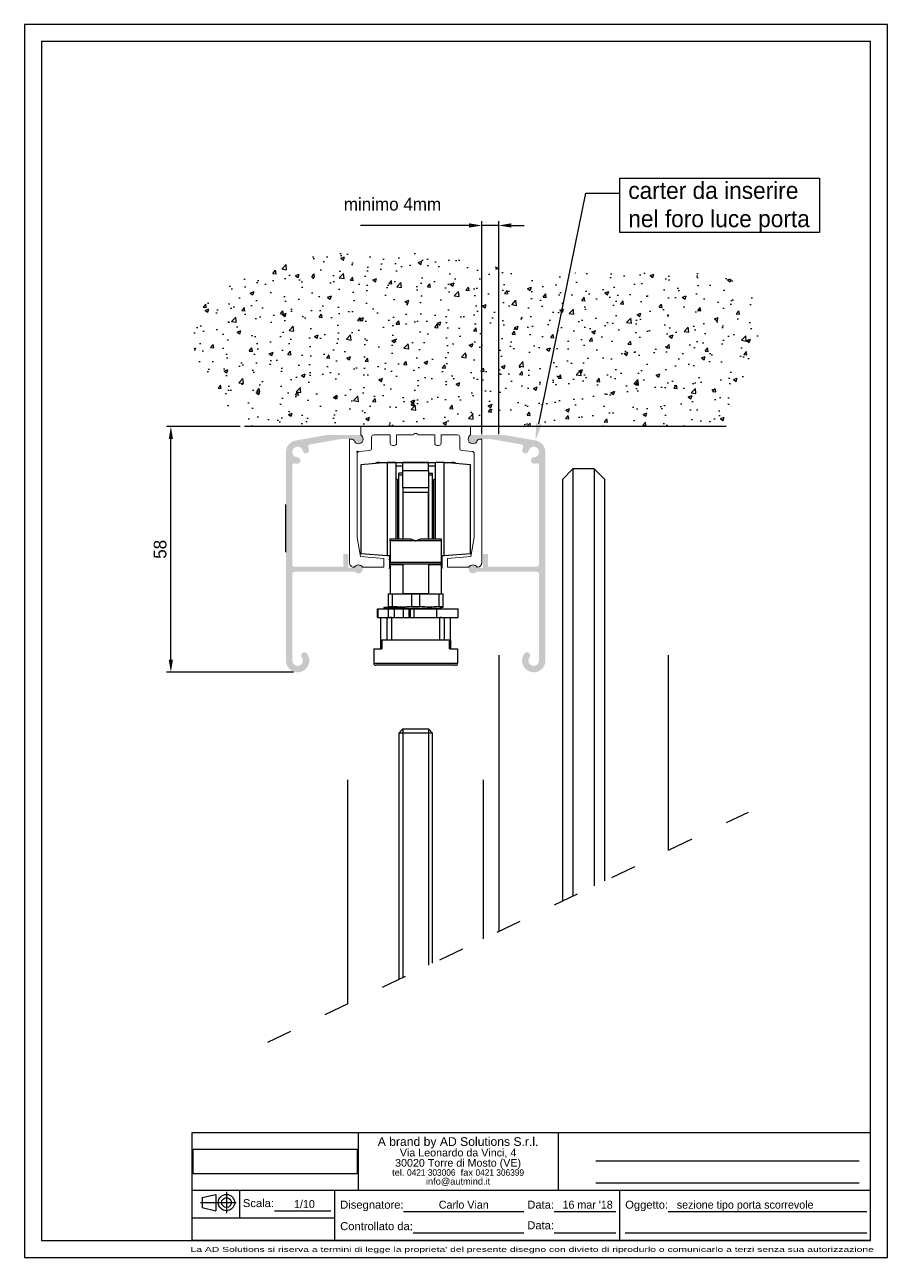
# Model space of a CAD drawing. Header units: millimetres. Extents: x 16953 to 20256, y 1517 to 8212.
# Drawn here: x 18498 to 18701.5, y 1991.7 to 2282.5 of the extents above; entities that cross this region are included whole.
import ezdxf
from ezdxf import colors
from ezdxf.entities.mleader import LeaderData, LeaderLine
from ezdxf.enums import TextEntityAlignment as Align
from ezdxf.math import Vec2, Vec3

# ---------------------------------------------------------------- set-up
doc = ezdxf.new("R2010")
doc.units = ezdxf.units.MM
doc.linetypes.add('ACAD_ISO03W100', pattern=[30, 12, -18])
doc.linetypes.add('SLD-Solido', pattern=[0])
doc.layers.add('QUOTE', color=254, linetype='Continuous')
picture_1 = doc.add_image_def('image2.jpg', size_in_pixel=(526, 79))

# ---------------------------------------------------------------- blocks, each defined once
blk = doc.blocks.new('A$C3F9E6C67')
at = {"color": 3, "linetype": 'SLD-Solido', "lineweight": 15}
for p, q in [((5.29999799762011, 70.19999730359041), (5.29999799762011, 66.61453659711992)), ((57.09999799762014, 70.19999730359044), (5.29999799762011, 70.19999730359041)), ((57.09999799762014, 66.61453659711992), (57.09999799762014, 70.19999730359044)), ((-2.00237988678964e-06, 64.19999730359044), (-2.002379872578786e-06, 5.79999730359043)), ((1.160261166906352, 64.19999730359044), (-2.00237988678964e-06, 64.19999730359044)), ((10.39999799761979, 59.83660313371738), (10.39999799761979, 65.19999730359044)), ((11.39999799761979, 66.19999730359044), (19.1999979976202, 66.19999730359044)), ((19.1999979976202, 66.19999730359044), (19.1999979976202, 62.19999730359044)), ((22.19999799762016, 66.19999730359044), (29.85146986019626, 66.19999730359044)), ((22.19999799762016, 62.19999730359044), (22.19999799762016, 66.19999730359044)), ((30.27573392890818, 66.37573323487851), (30.52426206633206, 66.62426137230236)), ((30.94852613504398, 66.79999730359043), (31.45146986019628, 66.79999730359043)), ((31.8757339289082, 66.62426137230236), (32.12426206633205, 66.37573323487851)), ((32.54852613504397, 66.19999730359044), (40.19999799762007, 66.19999730359044)), ((40.19999799762007, 66.19999730359044), (40.19999799762007, 62.19999730359044)), ((43.19999799762002, 66.19999730359044), (50.99999799762043, 66.19999730359044)), ((43.19999799762004, 62.19999730359044), (43.19999799762002, 66.19999730359044)), ((51.99999799762043, 65.19999730359044), (51.99999799762043, 59.83660313371738)), ((62.39999799762012, 64.19999730359044), (61.23973482833387, 64.19999730359044)), ((62.39999799762012, 5.799997303590459), (62.39999799762012, 64.19999730359044)), ((4.512842254872467, 58.40521257179813), (9.487153740367432, 58.84040843562565)), ((20.19999799762022, 61.19999730359044), (21.19999799762016, 61.19999730359044)), ((41.19999799762007, 61.19999730359044), (42.19999799762004, 61.19999730359044)), ((52.91284225487283, 58.84040843562565), (57.88715374036775, 58.40521257179813)), ((3.599997997620122, 17.83642351376361), (3.599997997620122, 57.40901787370638)), ((58.79999799762012, 57.40901787370638), (58.79999799762012, 17.83642351376361)), ((5.199997997620116, 8.76237260237545), (3.599997997620122, 17.83642351376361)), ((58.79999799762012, 17.83642351376361), (57.1999979976201, 8.762372602375478)), ((16.19999799761931, 7.79999730359043), (5.199997997620116, 8.76237260237545)), ((16.19999799761931, 3.79999730359043), (16.19999799761931, 7.79999730359043)), ((57.1999979976201, 8.762372602375478), (46.19999799762093, 7.79999730359043)), ((46.19999799762093, 7.79999730359043), (46.19999799762093, 3.799997303590459)), ((1.999997997620127, 3.79999730359043), (2.250639128657909, 3.79999730359043)), ((6.149356866582337, 3.79999730359043), (16.19999799761931, 3.79999730359043)), ((46.19999799762093, 3.799997303590459), (56.25063912865792, 3.799997303590459)), ((60.14935686658237, 3.799997303590459), (60.39999799762012, 3.799997303590459))]:
    blk.add_line(p, q, dxfattribs=at)
for centre, radius, start, end in [((1.160261166906352, 63.19999730359044), 1, 18.20995686428484, 90), ((4.199997997620116, 64.19999730359044), 2.199999999999656, 198.2099568642864, 48.98550033426424), ((6.29999799762011, 66.61453659711992), 1.000000000000024, 180, 228.9855003342665), ((11.39999799761979, 65.19999730359044), 1, 90, 180), ((29.85146986019626, 66.79999730359043), 0.5999999999999943, 270.0000000000008, 315.0000000000012), ((30.94852613504398, 66.19999730359044), 0.5999999999999943, 90, 135), ((31.45146986019628, 66.19999730359044), 0.5999999999999943, 45, 90), ((32.54852613504397, 66.79999730359043), 0.5999999999999943, 225.0000000000006, 270.0000000000008), ((50.99999799762043, 65.19999730359044), 1, 0, 90), ((58.1999979976201, 64.19999730359044), 2.199999999999683, 131.0144996657358, 341.7900431357154), ((56.09999799762014, 66.61453659711992), 1, 311.0144996657351, 0), ((61.23973482833389, 63.19999730359044), 1, 90.0000000000016, 161.7900431357152), ((4.599997997620122, 57.40901787370638), 1.00000000000001, 94.99999999999977, 180), ((9.399997997619792, 59.83660313371738), 1, 274.9999999999998, 0), ((20.19999799762022, 62.19999730359044), 1.000000000000014, 180, 270.0000000000008), ((21.19999799762016, 62.19999730359044), 1, 270.0000000000008, 0), ((41.19999799762007, 62.19999730359044), 1, 180, 270.0000000000008), ((42.19999799762004, 62.19999730359044), 1, 270.0000000000008, 0), ((52.99999799762043, 59.83660313371738), 1, 180, 265.0000000000043), ((57.79999799762012, 57.40901787370638), 1.000000000000008, 0, 85.00000000000188), ((1.999997997620127, 5.79999730359043), 2, 180, 270.0000000000008), ((4.199997997620116, 2.39999730359105), 2.399999999999987, 35.68533471263427, 144.3146652873652), ((58.1999979976201, 2.39999730359105), 2.400000000000038, 35.68533471263427, 144.3146652873652), ((60.39999799762012, 5.799997303590459), 2, 270.0000000000008, 0)]:
    blk.add_arc(centre, radius, start, end, dxfattribs=at)
at = {"layer": 'QUOTE', "color": 3}
blk.add_point((3.599997997620122, 58.32534904772379), dxfattribs=at)

msp = doc.modelspace()

# ---------------------------------------------------------------- hatches: boundary and pattern name
h = msp.add_hatch()
h.set_pattern_fill('AR-CONC', color=1, scale=0.05)
h.set_pattern_definition([(49.99999999999999, (9842.151718530917, 1754.964854588204), (9.1092334498002, -0.7969542769451543), [0.9525000000000001, -10.4775]), (355, (9842.151718530917, 1754.964854588204), (-1.762171071248467, 9.552842261951758), [0.762, -8.3820292085]), (100.4514447, (9842.910818880917, 1754.898441913204), (7.347062354517664, 8.755887595609755), [0.8095004399999999, -8.904512229999996]), (46.18420000000001, (9842.151718530917, 1757.504854588205), (13.5539520446065, -2.102116396636358), [1.42875, -15.71625]), (96.63555760999992, (9843.281213530916, 1757.329679588204), (11.87020670257515, 12.37130622988608), [1.214251157, -13.356780408]), (351.1841511700001, (9842.151718530917, 1757.504854588205), (11.87020670324885, 12.37130622927663), [1.1429983535, -12.572986596]), (21, (9843.421718530917, 1756.869854588204), (7.580719563456625, -5.11325990935438), [0.9525000000000001, -10.4775]), (326.0000000000001, (9843.421718530917, 1756.869854588204), (3.090101417382354, 9.209398306115963), [0.762, -8.382]), (71.45144499999999, (9844.053445160916, 1756.443749593204), (10.67082096393581, 4.096138444295263), [0.8095004400000001, -8.90449688]), (37.50000000000001, (9842.151718530917, 1754.964854588204), (0.1544301625295909, 4.227751943657656), [0, -8.2804, 0, -8.509, 0, -8.41375]), (7.499999999999999, (9842.151718530917, 1754.964854588204), (3.340983125515288, 5.009028740905975), [0, -4.8514, 0, -8.0899, 0, -3.20675]), (327.5, (9839.319618530917, 1754.964854588204), (6.77952975834357, -0.2864371996336722), [0, -3.175, 0, -9.906, 0, -13.1445]), (317.5, (9838.049618530917, 1754.964854588204), (7.406459069300903, 1.271324551666652), [0, -4.1275, 0, -6.578600000000001, 0, -9.3345])])
edge = h.paths.add_edge_path()
edge.add_spline(control_points=[(18663.53788958132, 2187.702987525793), (18668.51178700932, 2199.4114784281), (18682.55837129356, 2232.476958100945), (18621.25344299927, 2219.255284869682), (18584.57253425129, 2234.207596136569), (18523.42054593521, 2220.519198442154), (18543.6376349861, 2195.42359408872), (18549.85737722507, 2187.702987525793)], knot_values=[0, 0, 0, 0, 30.56652452983028, 86.3216962752534, 111.8329871538549, 168.1543352080031, 193.1808114506296, 193.1808114506296, 193.1808114506296, 193.1808114506296], degree=3, periodic=0)
edge.add_line((18549.85737722507, 2187.702987525793), (18663.53788958132, 2187.702987525793))
h.paths.add_polyline_path([(18574.39387108593, 2208.691853965255), (18599.87750000816, 2208.691853965255), (18599.87750000816, 2214.873982205364), (18574.39387108593, 2214.873982205364)], flags=24)
h = msp.add_hatch(color=3)
h.dxf.hatch_style = 1
edge = h.paths.add_edge_path()
edge.add_arc((18565.39166749899, 2182.944039601398), 0.5, 99.99999999999221, 203.3294194212091, ccw=False)
edge.add_line((18565.30484341016, 2183.436443477904), (18572.4877716427, 2184.702987525793))
edge.add_line((18572.4877716427, 2184.702987525793), (18575.75737722508, 2184.702987525793))
edge.add_arc((18576.75737722508, 2184.702987525793), 1, 180, 450)
edge.add_line((18576.75737722508, 2185.702987525793), (18569.5208977376, 2185.702987525793))
edge.add_line((18569.5208977376, 2185.702987525793), (18561.99169785726, 2184.375386443742))
edge.add_arc((18562.40737722508, 2181.656984217586), 2.75, 98.69393213668832, 180)
edge.add_line((18559.65737722508, 2181.656984217586), (18559.65737722508, 2132.452987525793))
edge.add_arc((18562.40737722508, 2132.452987525793), 2.75, 180, 396.869897645843)
edge.add_arc((18564.00737722508, 2133.652987525793), 0.75, 36.86989764584055, 216.8698976458423)
edge.add_arc((18562.40737722508, 2132.452987525793), 1.25, -180, 36.86989764584513, ccw=False)
edge.add_line((18561.15737722508, 2132.452987525793), (18561.15737722508, 2152.902987525793))
edge.add_arc((18561.65737722508, 2152.902987525793), 0.5, 90, 180, ccw=False)
edge.add_line((18561.65737722508, 2153.402987525793), (18575.95737722508, 2153.402987525793))
edge.add_arc((18576.75737722508, 2154.002987525793), 1, 216.8698976458434, 516.4218215218001)
edge.add_line((18575.84086208609, 2154.402987525793), (18574.35737722507, 2154.402987525793))
edge.add_line((18574.35737722507, 2154.402987525793), (18574.35737722507, 2157.602987525793))
edge.add_line((18574.35737722507, 2157.602987525793), (18573.15737722508, 2157.602987525793))
edge.add_line((18573.15737722508, 2157.602987525793), (18573.15737722508, 2154.602987525793))
edge.add_line((18573.15737722508, 2154.602987525793), (18561.65737722508, 2154.602987525793))
edge.add_arc((18561.65737722508, 2155.102987525793), 0.5, 180, 270, ccw=False)
edge.add_line((18561.15737722508, 2155.102987525793), (18561.15737722508, 2178.494706557417))
edge.add_arc((18561.65737722508, 2178.494706557417), 0.5, 76.65763620290892, 180, ccw=False)
edge.add_arc((18562.40737722508, 2181.656984217586), 2.75, 256.6576362029124, 267.9756871629588)
edge.add_arc((18562.33673007686, 2179.65823236194), 0.75, 267.9756871629603, 447.975687162956)
edge.add_arc((18562.40737722508, 2181.656984217586), 1.25, 12.024312837040895, 267.97568716295945, ccw=False)
edge.add_arc((18564.36349580032, 2182.07363769422), 0.75, 192.0243128370421, 372.0243128370442)
edge.add_arc((18562.40737722508, 2181.656984217586), 2.75, 12.02431283704214, 23.32941942120604)
h = msp.add_hatch(color=2)
h.dxf.hatch_style = 1
edge = h.paths.add_edge_path()
edge.add_arc((18615.12308695115, 2182.944039601398), 0.5, -23.329419421209025, 80.00000000000779, ccw=False)
edge.add_arc((18618.10737722507, 2181.656984217586), 2.75, 156.670580578794, 167.9756871629579)
edge.add_arc((18616.15125864983, 2182.07363769422), 0.75, 167.9756871629558, 347.975687162958)
edge.add_arc((18618.10737722507, 2181.656984217586), 1.25, -87.9756871629595, 167.9756871629591, ccw=False)
edge.add_arc((18618.17802437329, 2179.65823236194), 0.75, 92.02431283704402, 272.0243128370396)
edge.add_arc((18618.10737722507, 2181.656984217586), 2.75, 272.0243128370412, 283.3423637970876)
edge.add_arc((18618.85737722507, 2178.494706557417), 0.5, 0, 103.34236379709108, ccw=False)
edge.add_line((18619.35737722507, 2178.494706557417), (18619.35737722507, 2155.102987525793))
edge.add_arc((18618.85737722507, 2155.102987525793), 0.5, -90, 0, ccw=False)
edge.add_line((18618.85737722507, 2154.602987525793), (18607.35737722507, 2154.602987525793))
edge.add_line((18607.35737722507, 2154.602987525793), (18607.35737722507, 2157.602987525793))
edge.add_line((18607.35737722507, 2157.602987525793), (18606.15737722507, 2157.602987525793))
edge.add_line((18606.15737722507, 2157.602987525793), (18606.15737722507, 2154.402987525793))
edge.add_line((18606.15737722507, 2154.402987525793), (18604.67389236406, 2154.402987525793))
edge.add_arc((18603.75737722507, 2154.002987525793), 1, 23.57817847819988, 323.1301023541566)
edge.add_line((18604.55737722507, 2153.402987525793), (18618.85737722507, 2153.402987525793))
edge.add_arc((18618.85737722507, 2152.902987525793), 0.5, 0, 90, ccw=False)
edge.add_line((18619.35737722507, 2152.902987525793), (18619.35737722507, 2132.452987525793))
edge.add_arc((18618.10737722507, 2132.452987525793), 1.25, -216.86989764584507, 0, ccw=False)
edge.add_arc((18616.50737722507, 2133.652987525793), 0.75, 323.1301023541577, 503.1301023541594)
edge.add_arc((18618.10737722507, 2132.452987525793), 2.75, 143.1301023541569, 360)
edge.add_line((18620.85737722507, 2132.452987525793), (18620.85737722507, 2181.656984217586))
edge.add_arc((18618.10737722507, 2181.656984217586), 2.75, 0, 81.30606786331168)
edge.add_line((18618.52305659289, 2184.375386443742), (18610.99385671254, 2185.702987525793))
edge.add_line((18610.99385671254, 2185.702987525793), (18603.75737722507, 2185.702987525793))
edge.add_arc((18603.75737722507, 2184.702987525793), 1, 90, 360)
edge.add_line((18604.75737722507, 2184.702987525793), (18608.02698280745, 2184.702987525793))
edge.add_line((18608.02698280745, 2184.702987525793), (18615.20991103999, 2183.436443477904))

# ---------------------------------------------------------------- linework, layer by layer
for p, q in [((18605.85737722508, 2185.852987525795), (18605.85737722508, 2236.089968340867)), ((18609.85737722507, 2185.852987525795), (18609.85737722507, 2236.089968340867)), ((18602.85737722508, 2235.089968340867), (18577.24584925782, 2235.089968340867)), ((18609.85737722507, 2235.089968340867), (18605.85737722508, 2235.089968340867)), ((18612.85737722507, 2235.089968340867), (18615.85737722507, 2235.089968340867)), ((18548.85737722507, 2187.702987525793), (18531.50132879098, 2187.702987525793)), ((18532.50132879098, 2132.702987525793), (18532.50132879098, 2184.702987525793)), ((18559.65737722507, 2158.05498587169), (18559.65737722507, 2169.287831838053)), ((18561.40737722508, 2129.702987525793), (18531.50132879098, 2129.702987525793))]:
    msp.add_line(p, q)
at = {"color": 1}
msp.add_line((18663.53788958132, 2187.702987525793), (18549.85737722507, 2187.702987525793), dxfattribs=at)
at = {"color": 3, "linetype": 'Continuous'}
for p, q in [((18583.55737743071, 2179.205550525518), (18577.35737678698, 2178.663120318385)), ((18577.35737678698, 2178.663120318385), (18577.35737678698, 2157.747979920538)), ((18581.75737676314, 2179.205550525518), (18584.25737717292, 2179.205550525518)), ((18581.75737676314, 2179.205550525518), (18581.75737676314, 2179.048069466086)), ((18585.55737729288, 2179.205550525518), (18583.55737743071, 2179.205550525518)), ((18583.55737743071, 2179.205550525518), (18583.55737743071, 2157.205550179066)), ((18584.25737717292, 2179.205550525518), (18594.95737715728, 2179.205550525518)), ((18585.55737729288, 2179.205550525518), (18585.55737729288, 2161.205550369056)), ((18587.257377199, 2178.343481097551), (18585.55737729288, 2178.343481097551)), ((18593.25737725115, 2179.202987525793), (18587.257377199, 2179.202987525793)), ((18587.257377199, 2177.185048062535), (18587.257377199, 2179.202987525793)), ((18593.25737725115, 2177.185048062535), (18593.25737725115, 2179.202987525793)), ((18594.95737715728, 2178.343481097551), (18593.25737725115, 2178.343481097551)), ((18596.95737701944, 2179.205550525518), (18594.95737715728, 2179.205550525518)), ((18594.95737715728, 2161.205550369056), (18594.95737715728, 2179.205550525518)), ((18603.15737766317, 2178.663120318385), (18596.95737701944, 2179.205550525518)), ((18596.95737701944, 2179.205550525518), (18598.75737768701, 2179.205550525518)), ((18596.95737701944, 2157.205550179066), (18596.95737701944, 2179.205550525518)), ((18598.75737768701, 2179.048069466086), (18598.75737768701, 2179.205550525518)), ((18603.15737766317, 2157.747979920538), (18603.15737766317, 2178.663120318385)), ((18585.95737707904, 2175.205549869867), (18585.55737729288, 2175.205549869867)), ((18585.95737707904, 2175.205549869867), (18585.95737707904, 2161.205550369056)), ((18587.257377199, 2176.656082917186), (18586.25737703509, 2176.656082917186)), ((18586.25737703509, 2176.20555003378), (18586.25737703509, 2176.656082917186)), ((18587.257377199, 2176.20555003378), (18586.25737703509, 2176.20555003378)), ((18586.25737703509, 2161.205550369056), (18586.25737703509, 2176.20555003378)), ((18587.257377199, 2173.205549542042), (18587.257377199, 2177.185048062535)), ((18593.25737725115, 2177.185048062535), (18587.257377199, 2177.185048062535)), ((18593.25737725115, 2177.185048062535), (18593.25737725115, 2173.205549542042)), ((18593.25737725115, 2176.656082917186), (18594.25737741507, 2176.656082917186)), ((18594.25737741507, 2176.20555003378), (18593.25737725115, 2176.20555003378)), ((18594.25737741507, 2176.20555003378), (18594.25737741507, 2176.656082917186)), ((18594.25737741507, 2161.205550369056), (18594.25737741507, 2176.20555003378)), ((18594.95737715728, 2175.205549869867), (18594.55737737111, 2175.205549869867)), ((18594.55737737111, 2161.205550369056), (18594.55737737111, 2175.205549869867)), ((18593.25737725115, 2173.205549542042), (18587.257377199, 2173.205549542042)), ((18587.257377199, 2173.205549542042), (18587.257377199, 2161.205550369056)), ((18587.257377199, 2172.205549378129), (18587.257377199, 2161.205550369056)), ((18587.257377199, 2172.205549378129), (18593.25737725115, 2172.205549378129)), ((18593.25737725115, 2173.205549542042), (18593.25737725115, 2161.205550369056)), ((18593.25737725115, 2161.205550369056), (18593.25737725115, 2172.205549378129)), ((18586.25737703509, 2171.205549214216), (18585.95737707904, 2171.205549214216)), ((18594.55737737111, 2171.205549214216), (18594.25737741507, 2171.205549214216)), ((18585.95737707904, 2165.205550093385), (18586.25737703509, 2165.205550093385)), ((18594.25737741507, 2165.205550093385), (18594.55737737111, 2165.205550093385)), ((18584.25737717292, 2160.705549821439), (18584.25737717292, 2161.205550369056)), ((18584.25737717292, 2161.205550369056), (18588.59906483079, 2161.205550369056)), ((18590.25737722508, 2160.705549821439), (18584.25737717292, 2160.705549821439)), ((18584.25737717292, 2160.705549821439), (18584.25737717292, 2155.705549933197)), ((18596.25737727723, 2160.705549821439), (18590.25737722508, 2160.705549821439)), ((18591.91568961936, 2161.205550369056), (18596.25737727723, 2161.205550369056)), ((18596.25737727723, 2161.205550369056), (18596.25737727723, 2160.705549821439)), ((18596.25737727723, 2160.705549821439), (18596.25737727723, 2155.705549933197)), ((18577.35737678698, 2157.747979920538), (18583.55737743071, 2157.205550179066)), ((18596.95737701944, 2157.205550179066), (18603.15737766317, 2157.747979920538)), ((18583.55737743071, 2157.205550179066), (18584.25737717292, 2157.205550179066)), ((18584.05737704701, 2157.205550179066), (18584.05737704701, 2156.427837854432)), ((18584.05737704701, 2156.427837854432), (18584.25737717292, 2156.427837854432)), ((18584.05737704701, 2156.205550015154), (18584.05737704701, 2156.427837854432)), ((18584.25737717292, 2156.205550015154), (18584.05737704701, 2156.205550015154)), ((18584.05737704701, 2156.205550015154), (18584.05737704701, 2154.355550014595)), ((18584.25737717292, 2155.205550084072), (18584.25737717292, 2155.705549933197)), ((18584.25737717292, 2155.705549933197), (18596.25737727723, 2155.705549933197)), ((18596.25737727723, 2155.205550084072), (18584.25737717292, 2155.205550084072)), ((18584.25737717292, 2155.205550084072), (18584.25737717292, 2155.138883336628)), ((18584.25737717292, 2155.138883336628), (18584.25737717292, 2148.205549989078)), ((18584.25737717292, 2155.138883336628), (18587.257377199, 2155.138883336628)), ((18587.257377199, 2155.205550084072), (18587.257377199, 2148.214226838653)), ((18593.25737725115, 2155.205550084072), (18593.25737725115, 2148.214226838653)), ((18593.25737725115, 2155.138883336628), (18596.25737727723, 2155.138883336628)), ((18596.25737727723, 2157.205550179066), (18596.95737701944, 2157.205550179066)), ((18596.25737727723, 2156.427837854432), (18596.40737702242, 2156.427837854432)), ((18596.40737702242, 2156.205550015154), (18596.25737727723, 2156.205550015154)), ((18596.25737727723, 2155.705549933197), (18596.25737727723, 2155.205550084072)), ((18596.25737727723, 2155.205550084072), (18596.25737727723, 2155.138883336628)), ((18596.25737727723, 2155.138883336628), (18596.25737727723, 2148.205549989078)), ((18596.40737702242, 2157.205550179066), (18596.40737702242, 2156.427837854432)), ((18596.40737702242, 2156.427837854432), (18596.40737702242, 2156.205550015154)), ((18596.40737702242, 2156.205550015154), (18596.40737702242, 2154.355550014595)), ((18584.05737704701, 2154.355550014595), (18584.25737717292, 2154.355550014595)), ((18584.05737704701, 2154.205550036574), (18584.05737704701, 2154.355550014595)), ((18584.25737717292, 2154.205550036574), (18584.05737704701, 2154.205550036574)), ((18596.25737727723, 2154.355550014595), (18596.40737702242, 2154.355550014595)), ((18596.40737702242, 2154.205550036574), (18596.25737727723, 2154.205550036574)), ((18596.40737702242, 2154.355550014595), (18596.40737702242, 2154.205550036574)), ((18583.75737709097, 2148.205549989078), (18583.75737709097, 2145.20747384261)), ((18583.75737709097, 2148.205549989078), (18584.25737717292, 2148.205549989078)), ((18584.25737717292, 2148.205549989078), (18596.25737727723, 2148.205549989078)), ((18584.75737725488, 2145.20747384261), (18584.75737725488, 2148.205549989078)), ((18593.25737725115, 2148.214226838653), (18587.257377199, 2148.214226838653)), ((18589.25737717758, 2148.205549989078), (18589.25737717758, 2145.20747384261)), ((18591.25737727257, 2145.20747384261), (18591.25737727257, 2148.205549989078)), ((18595.75737719527, 2148.205549989078), (18595.75737719527, 2145.20747384261)), ((18596.25737727723, 2148.205549989078), (18596.75737735919, 2148.205549989078)), ((18596.75737735919, 2145.20747384261), (18596.75737735919, 2148.205549989078)), ((18581.25737761251, 2142.643994253312), (18581.25737761251, 2144.643994115476)), ((18581.25737761251, 2144.643994115476), (18581.27628811738, 2144.643994115476)), ((18581.27628811738, 2144.643994115476), (18581.27628811738, 2142.643994253312)), ((18581.27628811738, 2144.643994115476), (18581.41026259503, 2144.643994115476)), ((18581.41026259503, 2142.643994253312), (18581.41026259503, 2144.643994115476)), ((18581.41026259503, 2144.643994115476), (18583.86026308975, 2144.643994115476)), ((18582.75737739271, 2144.943994071517), (18582.75737739271, 2144.743993945603)), ((18587.75737728096, 2144.943994071517), (18582.75737739271, 2144.943994071517)), ((18582.75737739271, 2144.743993945603), (18586.17366696811, 2144.743993945603)), ((18582.85737722284, 2145.043994134475), (18587.657377218, 2145.043994134475)), ((18583.75720572761, 2145.073544999767), (18583.86749201558, 2145.043994134475)), ((18583.75737709097, 2145.20747384261), (18584.75737725488, 2145.20747384261)), ((18583.86026308975, 2142.643994253312), (18583.86026308975, 2144.643994115476)), ((18583.86026308975, 2144.643994115476), (18585.22628839231, 2144.643994115476)), ((18585.22628839231, 2142.643994253312), (18585.22628839231, 2144.643994115476)), ((18585.22628839231, 2144.643994115476), (18587.39135190948, 2144.643994115476)), ((18586.17366696811, 2144.743993945603), (18587.75737728096, 2144.743993945603)), ((18587.39135190948, 2142.643994253312), (18587.39135190948, 2144.643994115476)), ((18587.39135190948, 2144.643994115476), (18588.75737721204, 2144.643994115476)), ((18587.75737728096, 2144.743993945603), (18587.75737728096, 2144.943994071517)), ((18587.75737728096, 2144.805549944002), (18595.75737719527, 2144.805549944002)), ((18588.75737721204, 2142.643994253312), (18588.75737721204, 2144.643994115476)), ((18588.75737721204, 2144.643994115476), (18589.0516058785, 2144.643994115476)), ((18589.0516058785, 2142.643994253312), (18589.0516058785, 2144.643994115476)), ((18589.0516058785, 2144.643994115476), (18589.91763127373, 2144.643994115476)), ((18589.25737717758, 2145.20747384261), (18591.25737727257, 2145.20747384261)), ((18589.91763127373, 2142.643994253312), (18589.91763127373, 2144.643994115476)), ((18589.91763127373, 2144.643994115476), (18595.25737711332, 2144.643994115476)), ((18593.75737733311, 2144.643994115476), (18593.75737733311, 2144.805549944002)), ((18595.25737711332, 2142.643994253312), (18595.25737711332, 2144.643994115476)), ((18595.25737711332, 2144.643994115476), (18600.25737700156, 2144.643994115476)), ((18595.75737719527, 2145.20747384261), (18596.75737735919, 2145.20747384261)), ((18595.75737719527, 2144.805549944002), (18596.75754872254, 2145.073544999767)), ((18596.75737735919, 2145.074184585545), (18596.75737735919, 2145.20747384261)), ((18600.25737700156, 2142.643994253312), (18600.25737700156, 2144.643994115476)), ((18581.25737761251, 2142.643994253312), (18581.27628811738, 2142.643994253312)), ((18581.27628811738, 2142.643994253312), (18581.41026259503, 2142.643994253312)), ((18581.41026259503, 2142.643994253312), (18582.05737718484, 2142.643994253312)), ((18582.05737718484, 2142.643994253312), (18584.55737712896, 2142.643994253312)), ((18582.05737718484, 2137.343993943367), (18582.05737718484, 2142.643994253312)), ((18583.55737743071, 2137.343993943367), (18583.55737743071, 2142.410514012162)), ((18584.55737712896, 2142.643994253312), (18595.95737732119, 2142.643994253312)), ((18584.55737712896, 2142.643994253312), (18584.55737712896, 2137.343993943367)), ((18595.95737732119, 2142.643994253312), (18598.45737726531, 2142.643994253312)), ((18595.95737732119, 2137.343993943367), (18595.95737732119, 2142.643994253312)), ((18596.95737701944, 2142.410514012162), (18596.95737701944, 2137.343993943367)), ((18598.45737726531, 2142.643994253312), (18600.25737700156, 2142.643994253312)), ((18598.45737726531, 2137.343993943367), (18598.45737726531, 2142.643994253312)), ((18582.05737718484, 2135.243993785415), (18582.05737718484, 2137.343993943367)), ((18582.05737718484, 2137.343993943367), (18582.24838865093, 2137.343993943367)), ((18582.24838865093, 2137.343993943367), (18582.24838865093, 2135.243993785415)), ((18582.24838865093, 2137.343993943367), (18598.26636579922, 2137.343993943367)), ((18598.26636579922, 2135.243993785415), (18598.26636579922, 2137.343993943367)), ((18598.26636579922, 2137.343993943367), (18598.45737726531, 2137.343993943367)), ((18598.45737726531, 2137.343993943367), (18598.45737726531, 2135.243993785415)), ((18580.35737727872, 2135.243993785415), (18580.35737727872, 2131.843994904492)), ((18580.35737727872, 2135.243993785415), (18582.24838865093, 2135.243993785415)), ((18598.26636579922, 2135.243993785415), (18600.15737717143, 2135.243993785415)), ((18600.15737717143, 2135.243993785415), (18600.15737717143, 2131.843994904492)), ((18580.35737727872, 2131.843994904492), (18600.15737717143, 2131.843994904492)), ((18599.65737708948, 2131.343993891213), (18580.85737736068, 2131.343993891213))]:
    msp.add_line(p, q, dxfattribs=at)
at = {"color": 5}
for p, q in [((18627.35739881784, 2177.686592581208), (18627.35739881785, 2076.930730711348)), ((18632.35739881784, 2177.686592581208), (18632.35739881784, 2079.322346414064)), ((18586.25737722465, 2115.343993891315), (18586.25737722466, 2057.271639306492)), ((18587.25737722465, 2116.34399389133), (18587.25737722467, 2057.749962447037)), ((18593.25737722463, 2116.34399389133), (18593.25737722464, 2060.619901290284)), ((18594.25737722466, 2061.098224430839), (18594.25737722465, 2115.343993891315))]:
    msp.add_line(p, q, dxfattribs=at)
at = {"color": 6}
for p, q in [((18609.85737722507, 2133.702987525793), (18609.85740408097, 2068.560078269312)), ((18649.85737722507, 2133.702987525793), (18649.85737722507, 2087.69299104525)), ((18574.25737722475, 2051.531761620009), (18574.25737722474, 2104.343993891315)), ((18606.25737722473, 2066.838102117393), (18606.25737722473, 2104.343993891315)), ((18537.53346628607, 2021.180300143954), (18681.12320987582, 2021.180300143954)), ((18537.53346628607, 2021.180300143954), (18697.53346628607, 2021.180300143954)), ((18537.53346628607, 1995.701732239287), (18537.53346628607, 2021.180300143954)), ((18576.6528845118, 2021.180300143954), (18576.6528845118, 2007.483535168219)), ((18623.87067328879, 2021.180300143954), (18623.87067328879, 2007.483535168219)), ((18681.12320987582, 2021.180300143954), (18697.53346628607, 2021.180300143954)), ((18697.53346628607, 1995.701732239287), (18697.53346628607, 2021.180300143954)), ((18632.74556932749, 2014.457980849135), (18694.89587088467, 2014.457980849135)), ((18632.74556932749, 2009.283030592093), (18694.89587088467, 2009.283030592093)), ((18697.53346628607, 2007.483535168219), (18537.53346628607, 2007.483535168219)), ((18539.85453062607, 2005.781216177059), (18543.1216690876, 2006.549954638592)), ((18543.1216690876, 2006.549954638592), (18543.1216690876, 2002.706262330902)), ((18545.62006908761, 2007.126508484746), (18545.62006908761, 2002.129708484749)), ((18548.70145995912, 2007.483535168219), (18548.70145995912, 2000.936259130393)), ((18571.09240633249, 2007.483535168219), (18571.09240633249, 1995.701732239287)), ((18638.33272002937, 2007.483535168219), (18638.33272002937, 1995.701732239287)), ((18539.47016139529, 2004.62810848475), (18547.92628447224, 2004.62810848475)), ((18539.85453062607, 2005.781216177059), (18539.85453062607, 2003.47500079244)), ((18539.85453062607, 2003.47500079244), (18543.1216690876, 2002.706262330902)), ((18571.09240633249, 2000.936259130393), (18537.53346628607, 2000.936259130393)), ((18556.9237753335, 2002.703075039967), (18570.27189351198, 2002.703075039967)), ((18587.41200561841, 2002.538936792814), (18615.79485411156, 2002.538936792814)), ((18622.89811623081, 2002.538936792814), (18637.51220720886, 2002.538936792814)), ((18649.85477194536, 2002.538936792814), (18696.71295346553, 2002.538936792814)), ((18589.66379101023, 1997.468548148859), (18615.79485411156, 1997.468548148859)), ((18622.89811623081, 1997.468548148859), (18637.51220720886, 1997.468548148859)), ((18639.70132225345, 1997.468548148859), (18696.71295346553, 1997.468548148859)), ((18697.53346628607, 1995.701732239287), (18537.53346628607, 1995.701732239287))]:
    msp.add_line(p, q, dxfattribs=at)
at = {"color": 2, "linetype": 'ACAD_ISO03W100', "ltscale": 0.5}
msp.add_line((18555.35733646181, 2042.491434765882), (18668.75738537772, 2096.733302301124), dxfattribs=at)
at = {"color": 6}
for points in [[(18498.00826628606, 2282.452132239284), (18498.00826628606, 1991.701732239287), (18701.53346628607, 1991.701732239287), (18701.53346628595, 2282.452132239286)], [(18502.00826628606, 2278.452132239284), (18502.00826628606, 1995.701732239287), (18697.53346628607, 1995.701732239287), (18697.53346628595, 2278.452132239286)]]:
    msp.add_lwpolyline(points, close=True, dxfattribs=at)
msp.add_lwpolyline([(18638.42038907994, 2246.241106302171), (18685.54590067612, 2246.241106302171), (18685.54590067612, 2233.395722036595), (18638.42038907994, 2233.395722036595)], close=True)
at = {"color": 5}
for points in [[(18634.85739881784, 2080.518154265424), (18634.85739881784, 2175.186592581208), (18632.35739881784, 2177.686592581208), (18627.35739881784, 2177.686592581208), (18624.85739881784, 2175.186592581208), (18624.85739881784, 2098.596155636732), (18624.85739881784, 2075.734922859988)], [(18586.25737722474, 2115.343993891344), (18587.25737722476, 2116.343993891344), (18593.25737722474, 2116.34399389133), (18594.25737722476, 2115.343993891344), (18586.25737722474, 2115.343993891344)]]:
    msp.add_lwpolyline(points, dxfattribs=at)
at = {"color": 6}
for radius in [1.921846153846218, 1.153107692307731]:
    msp.add_circle((18545.62006908761, 2004.62810848475), radius, dxfattribs=at)
at = {"color": 3, "linetype": 'Continuous'}
for centre, radius, start, end in [((18581.75737722508, 2177.205549989077), 2.000000000000014, 90, 118.4000138590132), ((18598.75737722508, 2177.205549989077), 2, 61.59998614098678, 90), ((18582.85737722508, 2144.943994052362), 0.09999999999999432, 90, 180), ((18582.85737722508, 2144.743994052361), 0.09999999999999432, 180, 269.9999999997916), ((18587.65737722507, 2144.943994052362), 0.09999999999999432, 0, 89.99999999979156), ((18587.65737722507, 2144.743994052361), 0.09999999999999432, 270, 0), ((18580.85737722508, 2131.843994052361), 0.5, 180, 270), ((18599.65737722507, 2131.843994052361), 0.5, 270, 0)]:
    msp.add_arc(centre, radius, start, end, dxfattribs=at)
for centre, start_param, end_param in [((18584.55737722508, 2142.410513876151), 1.570796326794897, 3.141592653589793), ((18595.95737722508, 2142.410513876151), 0, 1.570796326794897)]:
    msp.add_ellipse(centre, major_axis=(1, 0), ratio=0.2334801762114864, start_param=start_param, end_param=end_param, dxfattribs=at)
for points, knots in [([(18588.59906483079, 2161.205550369056), (18588.74418685404, 2161.191164020606), (18589.01886113484, 2161.163934797741), (18589.45048313024, 2161.022555644607), (18589.85485605237, 2160.870131142991), (18590.12610640752, 2160.759143256631), (18590.25399663945, 2160.706930000216), (18590.25737722508, 2160.705549821439)], [0, 0, 0, 0, 0.2755448831301887, 0.5215272700311997, 0.7741427636547235, 0.9940298041947001, 1, 1, 1, 1]), ([(18590.25737722508, 2160.705549821439), (18590.26075780954, 2160.70692999919), (18590.38864799786, 2160.759143216766), (18590.65638150586, 2160.868697047489), (18591.06073930319, 2161.021262431187), (18591.49261221088, 2161.163544734095), (18591.77056524558, 2161.191141560298), (18591.91568961936, 2161.205550369056)], [0, 0, 0, 0, 0.005970224383552751, 0.2258583174832172, 0.4722533432124102, 0.7244537978860484, 0.9999999999999999, 0.9999999999999999, 0.9999999999999999, 0.9999999999999999]), ([(18583.75737709097, 2145.20747384261), (18583.75737709097, 2145.118618020821), (18583.75737709097, 2145.029305320321), (18583.75737709097, 2145.073956174304), (18583.75737709097, 2145.074184585545)], [0, 0, 0, 0, 0.9948845045419004, 1, 1, 1, 1]), ([(18589.25737717758, 2145.20747384261), (18588.51122842922, 2145.140715592294), (18587.01125912651, 2145.006512691873), (18585.51122858516, 2145.140258771259), (18584.75737725488, 2145.20747384261)], [0, 0, 0, 0, 0.4974426789980176, 1, 1, 1, 1]), ([(18595.75737719527, 2145.20747384261), (18595.01122840328, 2145.140715590584), (18593.51125907118, 2145.006512691944), (18592.01122855911, 2145.140258773005), (18591.25737727257, 2145.20747384261)], [0, 0, 0, 0, 0.4974426983491131, 1, 1, 1, 1])]:
    msp.add_open_spline(points, degree=3, knots=knots, dxfattribs=at)
for points in [[(18602.85737722508, 2235.589968340867), (18602.85737722508, 2234.589968340867), (18605.85737722508, 2235.089968340867)], [(18612.85737722507, 2235.589968340867), (18612.85737722507, 2234.589968340867), (18609.85737722507, 2235.089968340867)], [(18532.00132879098, 2184.702987525793), (18533.00132879098, 2184.702987525793), (18532.50132879098, 2187.702987525793)], [(18532.00132879098, 2132.702987525793), (18533.00132879098, 2132.702987525793), (18532.50132879098, 2129.702987525793)]]:
    msp.add_solid(points)

# ---------------------------------------------------------------- block references
at = {"layer": 'QUOTE', "color": 3, "xscale": 0.5, "yscale": 0.5, "zscale": 0.5}
msp.add_blockref('A$C3F9E6C67', (18574.65737822627, 2152.602988873997), dxfattribs=at)

# ---------------------------------------------------------------- texts
at = {"color": 4}
msp.add_text("La AD Solutions si riserva a termini di legge la proprieta' del presente disegno con divieto di riprodurlo o comunicarlo a terzi senza sua autorizzazione", height=1.164121077478428, dxfattribs=at).set_placement((18537.13431923528, 1992.989629296168), (18698.36508846605, 1992.989629296168), align=Align.ALIGNED)
at = {"color": 0, "insert": (18584.7830252469, 2240.089968340867), "char_height": 3, "width": 23.15137718631889, "attachment_point": 5}
msp.add_mtext('\\A1;minimo 4mm', dxfattribs=at)
at = {"color": 0, "insert": (18529.96960982782, 2158.702987525789), "char_height": 3, "attachment_point": 5, "rotation": 90}
msp.add_mtext('\\A1;58', dxfattribs=at)
at = {"color": 4, "attachment_point": 1}
for s, width, insert, char_height in [('\\pxsm0.8,qc;{\\fArial|b0|i0|c0|p34;A brand by AD Solutions S.r.l.\\P\\H0.88x;Via Leonardo da Vinci, 4\\P30020 Torre di Mosto (VE)\\P\\H0.86363x;tel. \\W0.9;0421 303006\\W1;  fax \\W0.9;0421 306399\\W1;\\Pinfo@autmind.it}', 47.21778877698739, (18576.6528845118, 2020.041293560239), 2.051282051282119), ('{\\fArial|b0|i0|c0|p34;Scala:}', 18.56312863168426, (18549.49852388082, 2005.440264439815), 1.88717948717955), ('\\pxqc;1/10', 14.16863099898875, (18556.9237753335, 2005.208990657094), 1.887179487179758), ('{\\fArial|b0|i0|c0|p34;Disegnatore:}', 37.40976762677974, (18572.4480985677, 2005.069652409939), 1.88717948717955), ('\\pxqc;Carlo Vian', 28.38284849314778, (18587.41200561841, 2005.069652409939), 1.88717948717955), ('{\\fArial|b0|i0|c0|p34;Data:}', 15.76549549387573, (18616.59191803326, 2005.069652409939), 1.88717948717955), ("\\pxqc;16 mar '18", 15.01019088245813, (18623.32252914691, 2005.069652409939), 1.88717948717955), ('{\\fArial|b0|i0|c0|p34;Oggetto:}', 25.41589920194519, (18639.68841226458, 2005.069652409939), 1.88717948717955), ('\\pxql;sezione tipo porta scorrevole', 112.1454538004263, (18651.85477194536, 2005.069652409939), 1.887179487179758), ('{\\fArial|b0|i0|c0|p34;Controllato da:}', 43.03923110631771, (18572.4480985677, 1999.999263765979), 1.88717948717955), ('{\\fArial|b0|i0|c0|p34;Data:}', 15.76549549387488, (18616.59191803326, 2000.20573754869), 1.88717948717955)]:
    msp.add_mtext_dynamic_manual_height_columns(s, width=width, gutter_width=12.5, heights=[0], dxfattribs=dict(at, insert=insert, char_height=char_height))

# ---------------------------------------------------------------- pictures from other files: only their frames are drawn
image = msp.add_image(picture_1, insert=(18537.73346628607, 2011.424280736099), size_in_units=(38.71941822569565, 5.815273839980905))
image.dxf.flags = 7

# ---------------------------------------------------------------- leaders
ml = msp.add_multileader_mtext('Standard')
ml.set_content('carter da inserire \\Pnel foro luce porta', color=256)
ml.set_leader_properties()
ml.build(insert=Vec2(0, 0))
ctx = ml.context
ctx.base_point, ctx.plane_origin = Vec3(18638.42038907994, 2242.685853914721), Vec3(18618.52305659289, 2184.375386443741)
notes = []
notes.append((ctx, [(0, (1, 1, 0), (18630.42038907994, 2242.685853914721), (1, 0), 8, [(0, [(18618.52305659289, 2184.375386443742)], 0, [])])]))
ctx.mtext.insert, ctx.mtext.flow_direction = Vec3(18640.42038907994, 2245.352520581387), 5
for ctx, leaders in notes:
    for number, flags, end, landing, length, lines in leaders:
        leader = LeaderData()
        leader.index, (leader.has_last_leader_line, leader.has_dogleg_vector, leader.attachment_direction) = number, flags
        leader.last_leader_point, leader.dogleg_vector, leader.dogleg_length = Vec3(end), Vec3(landing), length
        for number, points, colour, breaks in lines:
            line = LeaderLine()
            line.index, line.vertices, line.color, line.breaks = number, Vec3.list(points), colors.encode_raw_color(colour), breaks
            leader.lines.append(line)
        ctx.leaders.append(leader)

doc.saveas('drawing.dxf')
